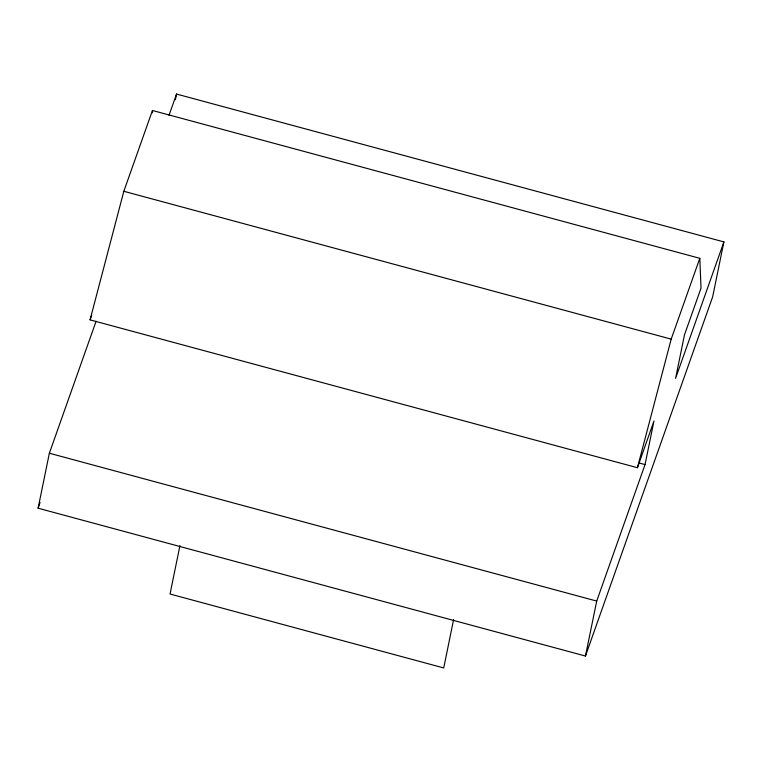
<?xml version="1.0" encoding="UTF-8"?>
<svg xmlns="http://www.w3.org/2000/svg" width="762" height="762" viewBox="0 0 762 762"><rect width="100%" height="100%" fill="white"/><g stroke="black" fill="none" stroke-linecap="round" stroke-linejoin="round"><path stroke-width="1.14" d="M169.012 115.319L176.546 94.059L723.9 241.906L712.641 296.875L585.454 656.044L38.1 508.197L49.359 453.228L96.098 321.221M175.374 99.784L176.546 94.059M179.946 545.611L170.031 594.017L443.713 667.941L453.619 619.535M585.454 656.044L596.713 601.075L645.043 464.591L653.967 421.024L637.432 467.716L90.068 319.869L123.825 191.281L152.448 110.471L699.802 258.318L701.021 288.131L684.486 334.823L675.57 378.39L723.9 241.906M637.432 467.716L671.189 339.128L699.802 258.318M90.068 319.869L91.65 315.42M38.1 508.197L40.081 502.606M123.825 191.281L671.189 339.128M639.308 463.039L645.043 464.591M49.359 453.228L596.713 601.075M152.448 110.471L152.543 112.757"/></g></svg>
